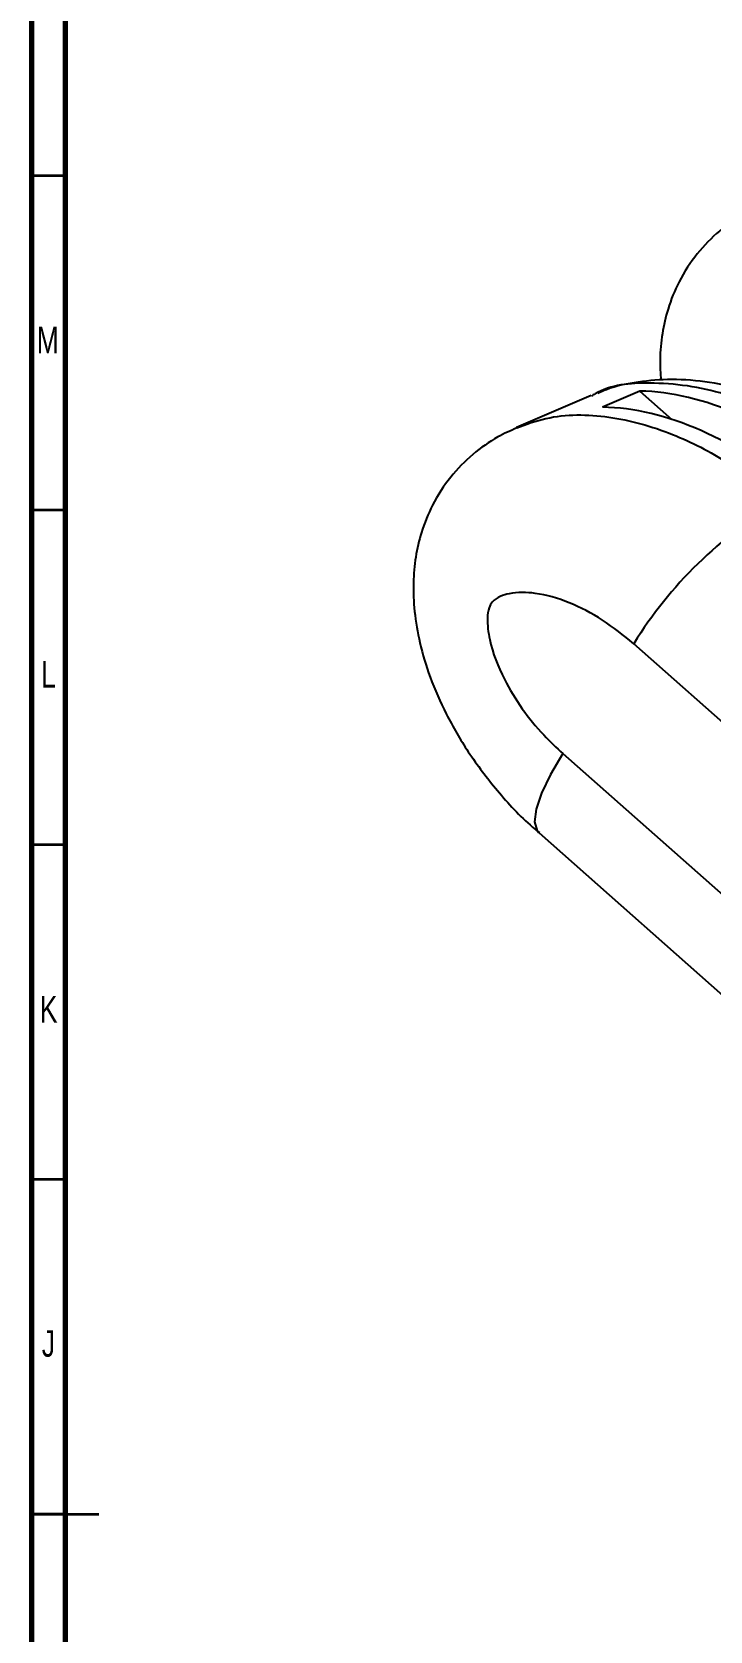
# Paper-space layout 'Sheet2' of a CAD drawing. Header units: inches. Extents: x 0 to 46.6, y 0 to 32.9.
# Drawn here: x 0.59 to 4.58, y 15.87 to 25.27 of the extents above; entities that cross this region are included whole.
import ezdxf

# ---------------------------------------------------------------- set-up
doc = ezdxf.new("R2010")
doc.units = ezdxf.units.IN
doc.header["$MEASUREMENT"] = 0
doc.styles.add('SLDTEXTSTYLE1', font='TXT', dxfattribs={"width": 0.75})

psp = doc.layouts.new('Sheet2')

# ---------------------------------------------------------------- linework, layer by layer
at = {"color": 7, "linetype": 'Continuous', "lineweight": 70}
for p, q in [((0.5906, 0.1969), (0.5906, 32.9134)), ((0.7874, 0.3937), (0.7874, 32.7165))]:
    psp.add_line(p, q, dxfattribs=at)
at = {"color": 7, "linetype": 'Continuous', "lineweight": 35}
for p, q in [((0.7874, 24.4291), (0.5906, 24.4291)), ((0.7874, 22.4606), (0.5906, 22.4606)), ((0.7874, 20.4921), (0.5906, 20.4921)), ((0.7874, 18.5236), (0.5906, 18.5236)), ((0.5906, 16.5551), (0.9843, 16.5551)), ((0.7874, 16.5551), (0.5906, 16.5551))]:
    psp.add_line(p, q, dxfattribs=at)
at = {"color": 7, "linetype": 'Continuous', "lineweight": 25}
for p, q in [((4.168, 23.162), (3.9484, 23.0675)), ((4.168, 23.162), (4.3558, 22.9959)), ((3.8818, 23.1363), (3.4426, 22.9473)), ((5.451, 20.5095), (4.1323, 21.6756)), ((3.7153, 21.029), (5.0339, 19.8629)), ((3.5748, 20.5625), (5.1111, 19.2039))]:
    psp.add_line(p, q, dxfattribs=at)
at = {"color": 8, "linetype": 'Continuous', "lineweight": 25, "flags": 128}
psp.add_lwpolyline([(3.7153, 21.029), (3.6423, 20.9065), (3.5891, 20.7959), (3.5576, 20.7016), (3.549, 20.6271), (3.5637, 20.5753), (3.5746, 20.5626)], dxfattribs=at)
at = {"color": 7, "linetype": 'Continuous', "lineweight": 25}
psp.add_arc((6.2307, 20.3817), 2.4652, 120.25593, 148.34137, dxfattribs=at)
for centre in [(4.6923, 21.6829), (4.4728, 21.5885)]:
    psp.add_ellipse(centre, major_axis=(-1.1263, 1.2763), ratio=0.663927, start_param=4.897456, end_param=5.738524, dxfattribs=at)
for points, knots in [([(4.8967, 24.26), (4.8587, 24.2434), (4.7658, 24.2031), (4.6318, 24.1061), (4.4993, 23.9719), (4.3977, 23.8146), (4.3325, 23.6538), (4.2975, 23.4993), (4.2833, 23.3582), (4.2892, 23.2664), (4.2918, 23.2252)], [0, 0, 0, 0, 0.09719, 0.237078, 0.382749, 0.535177, 0.670348, 0.785304, 0.903797, 1, 1, 1, 1]), ([(5.5893, 22.7068), (5.5789, 22.7169), (5.4919, 22.8021), (5.3139, 22.925), (5.0633, 23.0673), (4.8194, 23.1618), (4.5841, 23.2174), (4.3643, 23.2358), (4.1607, 23.2193), (4.0134, 23.1897), (3.9376, 23.1563), (3.9208, 23.1489)], [0, 0, 0, 0, 0.0236725, 0.1992233, 0.3549505, 0.5017086, 0.6336409, 0.7566414, 0.8653065, 0.9701349, 1, 1, 1, 1]), ([(3.4455, 22.9454), (3.4074, 22.9289), (3.3146, 22.8885), (3.1806, 22.7916), (3.0481, 22.6574), (2.9465, 22.5001), (2.8814, 22.3393), (2.8459, 22.1848), (2.8321, 22.029), (2.8392, 21.8597), (2.8715, 21.6733), (2.9327, 21.4701), (3.0279, 21.2541), (3.159, 21.0289), (3.33, 20.8065), (3.4723, 20.6476), (3.5633, 20.5752), (3.577, 20.5643)], [0, 0, 0, 0, 0.043671, 0.106527, 0.171982, 0.240474, 0.30121, 0.352864, 0.406107, 0.464909, 0.530111, 0.603987, 0.686484, 0.776513, 0.87606, 0.981357, 1, 1, 1, 1]), ([(4.1323, 21.6756), (4.0724, 21.7242), (3.9526, 21.8214), (3.7555, 21.9228), (3.5685, 21.9776), (3.4295, 21.9804), (3.3458, 21.9557), (3.302, 21.9296), (3.2764, 21.8829), (3.2672, 21.8067), (3.2859, 21.6605), (3.3839, 21.4143), (3.5437, 21.1903), (3.6771, 21.0649), (3.7153, 21.029)], [0, 0, 0, 0, 0.1160534, 0.231969, 0.3431311, 0.4289249, 0.4608054, 0.4929595, 0.5139864, 0.545068, 0.607525, 0.7273096, 0.9219055, 1, 1, 1, 1])]:
    psp.add_open_spline(points, degree=3, knots=knots, dxfattribs=at)
at = {"color": 8, "linetype": 'Continuous', "lineweight": 25}
for points, knots in [([(5.4278, 22.7001), (5.3636, 22.7534), (5.216, 22.8764), (4.9619, 23.0301), (4.623, 23.1741), (4.2625, 23.2226), (3.9891, 23.1993), (3.8907, 23.1372), (3.8837, 23.1328)], [0, 0, 0, 0, 0.138776, 0.319598, 0.505033, 0.779104, 0.984363, 1, 1, 1, 1]), ([(3.4448, 22.9468), (3.5011, 22.9671), (3.6712, 23.0285), (3.9877, 23.0256), (4.3518, 22.9241), (4.6921, 22.7504), (4.8897, 22.5909), (4.9886, 22.5111)], [0, 0, 0, 0, 0.1138119, 0.3441587, 0.5766454, 0.7882462, 1, 1, 1, 1])]:
    psp.add_open_spline(points, degree=3, knots=knots, dxfattribs=at)

# ---------------------------------------------------------------- texts
at = {"color": 7, "linetype": 'Continuous', "lineweight": 0, "char_height": 0.1562, "attachment_point": 2, "style": 'SLDTEXTSTYLE1'}
for s, insert in [('M', (0.6835, 23.5404)), ('L', (0.6872, 21.5741)), ('K', (0.6885, 19.6034)), ('J', (0.6876, 17.6371))]:
    psp.add_mtext(s, dxfattribs=dict(at, insert=insert))

doc.saveas('drawing.dxf')
